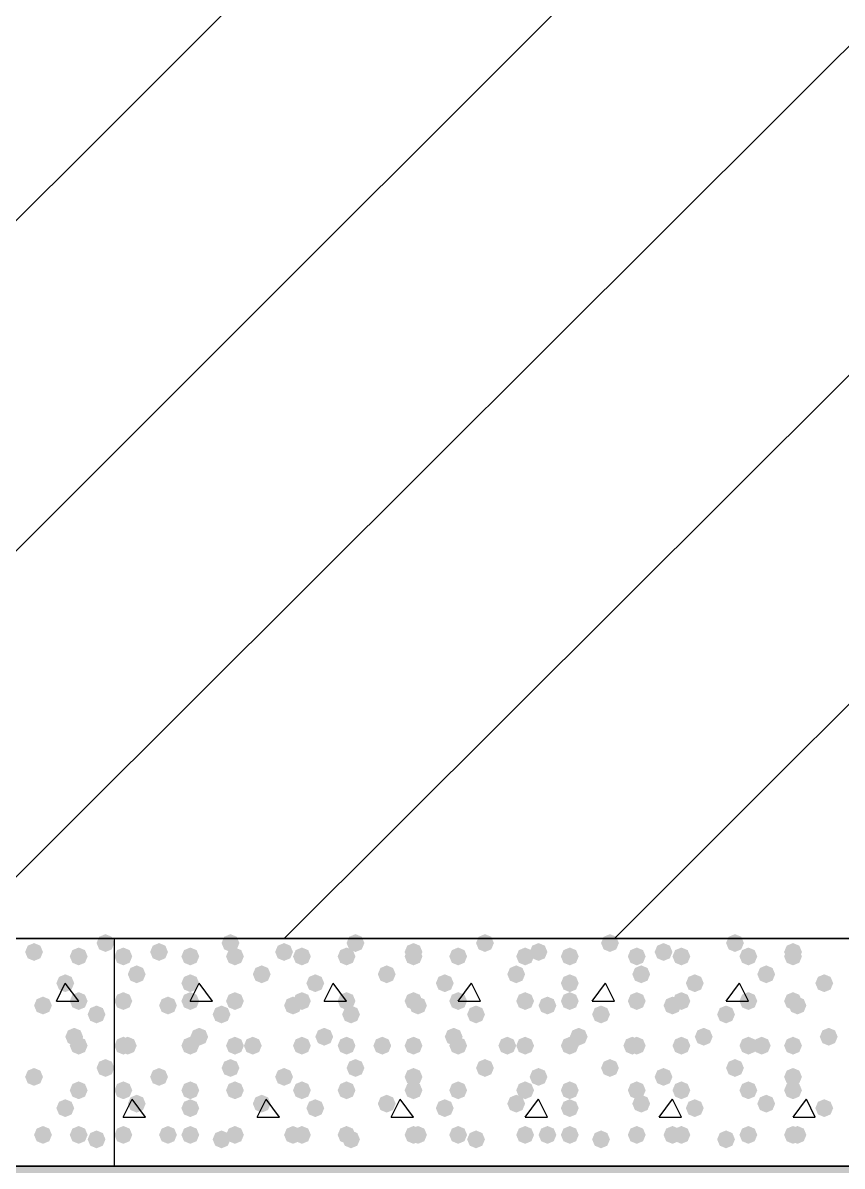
# Model space of a CAD drawing. Header units: millimetres. Extents: x 0 to 420, y 0 to 297.
# Drawn here: x 237.47 to 245.24, y 177.93 to 188.77 of the extents above; entities that cross this region are included whole.
import ezdxf

# ---------------------------------------------------------------- set-up
doc = ezdxf.new("R2010")
doc.units = ezdxf.units.MM
doc.layers.get('0').update_dxf_attribs({"linetype": 'CONTINUOUS'})

msp = doc.modelspace()

# ---------------------------------------------------------------- hatches: boundary and pattern name
at = {"true_color": 0x000007}
for points in [[(238.336667, 180.043667), (238.311796, 179.983871), (238.252, 179.959), (238.192204, 179.983871), (238.167333, 180.043667), (238.192204, 180.103462), (238.252, 180.128333), (238.311796, 180.103463)], [(237.659333, 179.959), (237.634462, 179.899204), (237.574667, 179.874333), (237.514871, 179.899204), (237.49, 179.959), (237.514871, 180.018796), (237.574667, 180.043667), (237.634462, 180.018796)], [(238.082667, 179.916667), (238.057796, 179.856871), (237.998, 179.832), (237.938204, 179.856871), (237.913333, 179.916667), (237.938204, 179.976462), (237.998, 180.001333), (238.057796, 179.976463)], [(237.955667, 179.662667), (237.930796, 179.602871), (237.871, 179.578), (237.811204, 179.602871), (237.786333, 179.662667), (237.811204, 179.722462), (237.871, 179.747333), (237.930796, 179.722463)], [(237.744, 179.451), (237.719129, 179.391204), (237.659333, 179.366333), (237.599538, 179.391204), (237.574667, 179.451), (237.599537, 179.510796), (237.659333, 179.535667), (237.719129, 179.510796)], [(238.082667, 179.493333), (238.057796, 179.433538), (237.998, 179.408667), (237.938204, 179.433538), (237.913333, 179.493333), (237.938204, 179.553129), (237.998, 179.578), (238.057796, 179.553129)], [(238.252, 179.366333), (238.227129, 179.306537), (238.167333, 179.281667), (238.107537, 179.306537), (238.082667, 179.366333), (238.107537, 179.426129), (238.167333, 179.451), (238.227129, 179.426129)], [(238.040333, 179.154667), (238.015462, 179.094871), (237.955667, 179.07), (237.895871, 179.094871), (237.871, 179.154667), (237.895871, 179.214462), (237.955667, 179.239333), (238.015462, 179.214463)], [(238.082667, 179.07), (238.057796, 179.010204), (237.998, 178.985333), (237.938204, 179.010204), (237.913333, 179.07), (237.938204, 179.129796), (237.998, 179.154667), (238.057796, 179.129796)], [(238.336667, 178.858333), (238.311796, 178.798537), (238.252, 178.773667), (238.192204, 178.798537), (238.167333, 178.858333), (238.192204, 178.918129), (238.252, 178.943), (238.311796, 178.918129)], [(237.659333, 178.773667), (237.634462, 178.713871), (237.574667, 178.689), (237.514871, 178.713871), (237.49, 178.773667), (237.514871, 178.833462), (237.574667, 178.858333), (237.634462, 178.833463)], [(238.082667, 178.646667), (238.057796, 178.586871), (237.998, 178.562), (237.938204, 178.586871), (237.913333, 178.646667), (237.938204, 178.706462), (237.998, 178.731333), (238.057796, 178.706463)], [(237.955667, 178.477333), (237.930796, 178.417537), (237.871, 178.392667), (237.811204, 178.417537), (237.786333, 178.477333), (237.811204, 178.537129), (237.871, 178.562), (237.930796, 178.537129)], [(237.744, 178.223333), (237.719129, 178.163537), (237.659333, 178.138667), (237.599538, 178.163537), (237.574667, 178.223333), (237.599537, 178.283129), (237.659333, 178.308), (237.719129, 178.283129)], [(238.082667, 178.223333), (238.057796, 178.163537), (237.998, 178.138667), (237.938204, 178.163537), (237.913333, 178.223333), (237.938204, 178.283129), (237.998, 178.308), (238.057796, 178.283129)], [(238.252, 178.181), (238.227129, 178.121204), (238.167333, 178.096333), (238.107537, 178.121204), (238.082667, 178.181), (238.107537, 178.240796), (238.167333, 178.265667), (238.227129, 178.240796)]]:
    msp.add_hatch(color=0, dxfattribs=at).paths.add_polyline_path(points, flags=0)
at = {"true_color": 0x000008}
for points in [[(239.522, 180.043667), (239.497129, 179.983871), (239.437333, 179.959), (239.377537, 179.983871), (239.352667, 180.043667), (239.377537, 180.103462), (239.437333, 180.128333), (239.497129, 180.103463)], [(240.707333, 180.043667), (240.682462, 179.983871), (240.622667, 179.959), (240.562871, 179.983871), (240.538, 180.043667), (240.562871, 180.103462), (240.622667, 180.128333), (240.682462, 180.103463)], [(241.935, 180.043667), (241.910129, 179.983871), (241.850333, 179.959), (241.790538, 179.983871), (241.765667, 180.043667), (241.790537, 180.103462), (241.850333, 180.128333), (241.910129, 180.103463)], [(243.120333, 180.043667), (243.095462, 179.983871), (243.035667, 179.959), (242.975871, 179.983871), (242.951, 180.043667), (242.975871, 180.103462), (243.035667, 180.128333), (243.095462, 180.103463)], [(244.305667, 180.043667), (244.280796, 179.983871), (244.221, 179.959), (244.161204, 179.983871), (244.136333, 180.043667), (244.161204, 180.103462), (244.221, 180.128333), (244.280796, 180.103463)], [(238.506, 179.916667), (238.481129, 179.856871), (238.421333, 179.832), (238.361538, 179.856871), (238.336667, 179.916667), (238.361537, 179.976462), (238.421333, 180.001333), (238.481129, 179.976463)], [(238.844667, 179.959), (238.819796, 179.899204), (238.76, 179.874333), (238.700204, 179.899204), (238.675333, 179.959), (238.700204, 180.018796), (238.76, 180.043667), (238.819796, 180.018796)], [(239.141, 179.916667), (239.116129, 179.856871), (239.056333, 179.832), (238.996538, 179.856871), (238.971667, 179.916667), (238.996537, 179.976462), (239.056333, 180.001333), (239.116129, 179.976463)], [(239.564333, 179.916667), (239.539463, 179.856871), (239.479667, 179.832), (239.419871, 179.856871), (239.395, 179.916667), (239.419871, 179.976462), (239.479667, 180.001333), (239.539462, 179.976463)], [(240.03, 179.959), (240.005129, 179.899204), (239.945333, 179.874333), (239.885538, 179.899204), (239.860667, 179.959), (239.885537, 180.018796), (239.945333, 180.043667), (240.005129, 180.018796)], [(240.199333, 179.916667), (240.174463, 179.856871), (240.114667, 179.832), (240.054871, 179.856871), (240.03, 179.916667), (240.054871, 179.976462), (240.114667, 180.001333), (240.174462, 179.976463)], [(240.622667, 179.916667), (240.597796, 179.856871), (240.538, 179.832), (240.478204, 179.856871), (240.453333, 179.916667), (240.478204, 179.976462), (240.538, 180.001333), (240.597796, 179.976463)], [(241.257667, 179.959), (241.232796, 179.899204), (241.173, 179.874333), (241.113204, 179.899204), (241.088333, 179.959), (241.113204, 180.018796), (241.173, 180.043667), (241.232796, 180.018796)], [(241.257667, 179.916667), (241.232796, 179.856871), (241.173, 179.832), (241.113204, 179.856871), (241.088333, 179.916667), (241.113204, 179.976462), (241.173, 180.001333), (241.232796, 179.976463)], [(241.681, 179.916667), (241.656129, 179.856871), (241.596333, 179.832), (241.536538, 179.856871), (241.511667, 179.916667), (241.536537, 179.976462), (241.596333, 180.001333), (241.656129, 179.976463)], [(242.316, 179.916667), (242.291129, 179.856871), (242.231333, 179.832), (242.171538, 179.856871), (242.146667, 179.916667), (242.171537, 179.976462), (242.231333, 180.001333), (242.291129, 179.976463)], [(242.443, 179.959), (242.418129, 179.899204), (242.358333, 179.874333), (242.298538, 179.899204), (242.273667, 179.959), (242.298537, 180.018796), (242.358333, 180.043667), (242.418129, 180.018796)], [(242.739333, 179.916667), (242.714463, 179.856871), (242.654667, 179.832), (242.594871, 179.856871), (242.57, 179.916667), (242.594871, 179.976462), (242.654667, 180.001333), (242.714462, 179.976463)], [(243.374333, 179.916667), (243.349463, 179.856871), (243.289667, 179.832), (243.229871, 179.856871), (243.205, 179.916667), (243.229871, 179.976462), (243.289667, 180.001333), (243.349462, 179.976463)], [(243.628333, 179.959), (243.603462, 179.899204), (243.543667, 179.874333), (243.483871, 179.899204), (243.459, 179.959), (243.483871, 180.018796), (243.543667, 180.043667), (243.603462, 180.018796)], [(243.797667, 179.916667), (243.772796, 179.856871), (243.713, 179.832), (243.653204, 179.856871), (243.628333, 179.916667), (243.653204, 179.976462), (243.713, 180.001333), (243.772796, 179.976463)], [(244.432667, 179.916667), (244.407796, 179.856871), (244.348, 179.832), (244.288204, 179.856871), (244.263333, 179.916667), (244.288204, 179.976462), (244.348, 180.001333), (244.407796, 179.976463)], [(244.856, 179.959), (244.831129, 179.899204), (244.771333, 179.874333), (244.711538, 179.899204), (244.686667, 179.959), (244.711537, 180.018796), (244.771333, 180.043667), (244.831129, 180.018796)], [(244.856, 179.916667), (244.831129, 179.856871), (244.771333, 179.832), (244.711538, 179.856871), (244.686667, 179.916667), (244.711537, 179.976462), (244.771333, 180.001333), (244.831129, 179.976463)], [(238.633, 179.747333), (238.608129, 179.687537), (238.548333, 179.662667), (238.488538, 179.687537), (238.463667, 179.747333), (238.488537, 179.807129), (238.548333, 179.832), (238.608129, 179.807129)], [(239.818333, 179.747333), (239.793462, 179.687537), (239.733667, 179.662667), (239.673871, 179.687537), (239.649, 179.747333), (239.673871, 179.807129), (239.733667, 179.832), (239.793462, 179.807129)], [(241.003667, 179.747333), (240.978796, 179.687537), (240.919, 179.662667), (240.859204, 179.687537), (240.834333, 179.747333), (240.859204, 179.807129), (240.919, 179.832), (240.978796, 179.807129)], [(242.231333, 179.747333), (242.206462, 179.687537), (242.146667, 179.662667), (242.086871, 179.687537), (242.062, 179.747333), (242.086871, 179.807129), (242.146667, 179.832), (242.206462, 179.807129)], [(243.416667, 179.747333), (243.391796, 179.687537), (243.332, 179.662667), (243.272204, 179.687537), (243.247333, 179.747333), (243.272204, 179.807129), (243.332, 179.832), (243.391796, 179.807129)], [(244.602, 179.747333), (244.577129, 179.687537), (244.517333, 179.662667), (244.457538, 179.687537), (244.432667, 179.747333), (244.457537, 179.807129), (244.517333, 179.832), (244.577129, 179.807129)], [(239.141, 179.662667), (239.116129, 179.602871), (239.056333, 179.578), (238.996538, 179.602871), (238.971667, 179.662667), (238.996537, 179.722462), (239.056333, 179.747333), (239.116129, 179.722463)], [(240.326333, 179.662667), (240.301462, 179.602871), (240.241667, 179.578), (240.181871, 179.602871), (240.157, 179.662667), (240.181871, 179.722462), (240.241667, 179.747333), (240.301462, 179.722463)], [(241.554, 179.662667), (241.529129, 179.602871), (241.469333, 179.578), (241.409538, 179.602871), (241.384667, 179.662667), (241.409537, 179.722462), (241.469333, 179.747333), (241.529129, 179.722463)], [(242.739333, 179.662667), (242.714463, 179.602871), (242.654667, 179.578), (242.594871, 179.602871), (242.57, 179.662667), (242.594871, 179.722462), (242.654667, 179.747333), (242.714462, 179.722463)], [(243.924667, 179.662667), (243.899796, 179.602871), (243.84, 179.578), (243.780204, 179.602871), (243.755333, 179.662667), (243.780204, 179.722462), (243.84, 179.747333), (243.899796, 179.722463)], [(245.152333, 179.662667), (245.127462, 179.602871), (245.067667, 179.578), (245.007871, 179.602871), (244.983, 179.662667), (245.007871, 179.722462), (245.067667, 179.747333), (245.127462, 179.722463)], [(238.506, 179.493333), (238.481129, 179.433538), (238.421333, 179.408667), (238.361538, 179.433538), (238.336667, 179.493333), (238.361537, 179.553129), (238.421333, 179.578), (238.481129, 179.553129)], [(238.929333, 179.451), (238.904462, 179.391204), (238.844667, 179.366333), (238.784871, 179.391204), (238.76, 179.451), (238.784871, 179.510796), (238.844667, 179.535667), (238.904462, 179.510796)], [(239.141, 179.493333), (239.116129, 179.433538), (239.056333, 179.408667), (238.996538, 179.433538), (238.971667, 179.493333), (238.996537, 179.553129), (239.056333, 179.578), (239.116129, 179.553129)], [(239.564333, 179.493333), (239.539463, 179.433538), (239.479667, 179.408667), (239.419871, 179.433538), (239.395, 179.493333), (239.419871, 179.553129), (239.479667, 179.578), (239.539462, 179.553129)], [(240.114667, 179.451), (240.089796, 179.391204), (240.03, 179.366333), (239.970204, 179.391204), (239.945333, 179.451), (239.970204, 179.510796), (240.03, 179.535667), (240.089796, 179.510796)], [(240.199333, 179.493333), (240.174463, 179.433538), (240.114667, 179.408667), (240.054871, 179.433538), (240.03, 179.493333), (240.054871, 179.553129), (240.114667, 179.578), (240.174462, 179.553129)], [(240.622667, 179.493333), (240.597796, 179.433538), (240.538, 179.408667), (240.478204, 179.433538), (240.453333, 179.493333), (240.478204, 179.553129), (240.538, 179.578), (240.597796, 179.553129)], [(241.257667, 179.493333), (241.232796, 179.433538), (241.173, 179.408667), (241.113204, 179.433538), (241.088333, 179.493333), (241.113204, 179.553129), (241.173, 179.578), (241.232796, 179.553129)], [(241.3, 179.451), (241.275129, 179.391204), (241.215333, 179.366333), (241.155538, 179.391204), (241.130667, 179.451), (241.155537, 179.510796), (241.215333, 179.535667), (241.275129, 179.510796)], [(241.681, 179.493333), (241.656129, 179.433538), (241.596333, 179.408667), (241.536538, 179.433538), (241.511667, 179.493333), (241.536537, 179.553129), (241.596333, 179.578), (241.656129, 179.553129)], [(242.316, 179.493333), (242.291129, 179.433538), (242.231333, 179.408667), (242.171538, 179.433538), (242.146667, 179.493333), (242.171537, 179.553129), (242.231333, 179.578), (242.291129, 179.553129)], [(242.527667, 179.451), (242.502796, 179.391204), (242.443, 179.366333), (242.383204, 179.391204), (242.358333, 179.451), (242.383204, 179.510796), (242.443, 179.535667), (242.502796, 179.510796)], [(242.739333, 179.493333), (242.714463, 179.433538), (242.654667, 179.408667), (242.594871, 179.433538), (242.57, 179.493333), (242.594871, 179.553129), (242.654667, 179.578), (242.714462, 179.553129)], [(243.374333, 179.493333), (243.349463, 179.433538), (243.289667, 179.408667), (243.229871, 179.433538), (243.205, 179.493333), (243.229871, 179.553129), (243.289667, 179.578), (243.349462, 179.553129)], [(243.713, 179.451), (243.688129, 179.391204), (243.628333, 179.366333), (243.568537, 179.391204), (243.543667, 179.451), (243.568537, 179.510796), (243.628333, 179.535667), (243.688129, 179.510796)], [(243.797667, 179.493333), (243.772796, 179.433538), (243.713, 179.408667), (243.653204, 179.433538), (243.628333, 179.493333), (243.653204, 179.553129), (243.713, 179.578), (243.772796, 179.553129)], [(244.432667, 179.493333), (244.407796, 179.433538), (244.348, 179.408667), (244.288204, 179.433538), (244.263333, 179.493333), (244.288204, 179.553129), (244.348, 179.578), (244.407796, 179.553129)], [(244.856, 179.493333), (244.831129, 179.433538), (244.771333, 179.408667), (244.711538, 179.433538), (244.686667, 179.493333), (244.711537, 179.553129), (244.771333, 179.578), (244.831129, 179.553129)], [(244.898333, 179.451), (244.873462, 179.391204), (244.813667, 179.366333), (244.753871, 179.391204), (244.729, 179.451), (244.753871, 179.510796), (244.813667, 179.535667), (244.873462, 179.510796)], [(239.437333, 179.366333), (239.412463, 179.306537), (239.352667, 179.281667), (239.292871, 179.306537), (239.268, 179.366333), (239.292871, 179.426129), (239.352667, 179.451), (239.412462, 179.426129)], [(240.665, 179.366333), (240.640129, 179.306537), (240.580333, 179.281667), (240.520538, 179.306537), (240.495667, 179.366333), (240.520537, 179.426129), (240.580333, 179.451), (240.640129, 179.426129)], [(241.850333, 179.366333), (241.825462, 179.306537), (241.765667, 179.281667), (241.705871, 179.306537), (241.681, 179.366333), (241.705871, 179.426129), (241.765667, 179.451), (241.825462, 179.426129)], [(243.035667, 179.366333), (243.010796, 179.306537), (242.951, 179.281667), (242.891204, 179.306537), (242.866333, 179.366333), (242.891204, 179.426129), (242.951, 179.451), (243.010796, 179.426129)], [(244.221, 179.366333), (244.196129, 179.306537), (244.136333, 179.281667), (244.076538, 179.306537), (244.051667, 179.366333), (244.076537, 179.426129), (244.136333, 179.451), (244.196129, 179.426129)], [(239.225667, 179.154667), (239.200796, 179.094871), (239.141, 179.07), (239.081204, 179.094871), (239.056333, 179.154667), (239.081204, 179.214462), (239.141, 179.239333), (239.200796, 179.214463)], [(240.411, 179.154667), (240.386129, 179.094871), (240.326333, 179.07), (240.266538, 179.094871), (240.241667, 179.154667), (240.266537, 179.214462), (240.326333, 179.239333), (240.386129, 179.214463)], [(241.638667, 179.154667), (241.613796, 179.094871), (241.554, 179.07), (241.494204, 179.094871), (241.469333, 179.154667), (241.494204, 179.214462), (241.554, 179.239333), (241.613796, 179.214463)], [(242.824, 179.154667), (242.799129, 179.094871), (242.739333, 179.07), (242.679538, 179.094871), (242.654667, 179.154667), (242.679537, 179.214462), (242.739333, 179.239333), (242.799129, 179.214463)], [(244.009333, 179.154667), (243.984463, 179.094871), (243.924667, 179.07), (243.864871, 179.094871), (243.84, 179.154667), (243.864871, 179.214462), (243.924667, 179.239333), (243.984462, 179.214463)], [(245.194667, 179.154667), (245.169796, 179.094871), (245.11, 179.07), (245.050204, 179.094871), (245.025333, 179.154667), (245.050204, 179.214462), (245.11, 179.239333), (245.169796, 179.214463)], [(238.506, 179.07), (238.481129, 179.010204), (238.421333, 178.985333), (238.361538, 179.010204), (238.336667, 179.07), (238.361537, 179.129796), (238.421333, 179.154667), (238.481129, 179.129796)], [(238.548333, 179.07), (238.523462, 179.010204), (238.463667, 178.985333), (238.403871, 179.010204), (238.379, 179.07), (238.403871, 179.129796), (238.463667, 179.154667), (238.523462, 179.129796)], [(239.141, 179.07), (239.116129, 179.010204), (239.056333, 178.985333), (238.996538, 179.010204), (238.971667, 179.07), (238.996537, 179.129796), (239.056333, 179.154667), (239.116129, 179.129796)], [(239.564333, 179.07), (239.539463, 179.010204), (239.479667, 178.985333), (239.419871, 179.010204), (239.395, 179.07), (239.419871, 179.129796), (239.479667, 179.154667), (239.539462, 179.129796)], [(239.733667, 179.07), (239.708796, 179.010204), (239.649, 178.985333), (239.589204, 179.010204), (239.564333, 179.07), (239.589204, 179.129796), (239.649, 179.154667), (239.708796, 179.129796)], [(240.199333, 179.07), (240.174463, 179.010204), (240.114667, 178.985333), (240.054871, 179.010204), (240.03, 179.07), (240.054871, 179.129796), (240.114667, 179.154667), (240.174462, 179.129796)], [(240.622667, 179.07), (240.597796, 179.010204), (240.538, 178.985333), (240.478204, 179.010204), (240.453333, 179.07), (240.478204, 179.129796), (240.538, 179.154667), (240.597796, 179.129796)], [(240.961333, 179.07), (240.936462, 179.010204), (240.876667, 178.985333), (240.816871, 179.010204), (240.792, 179.07), (240.816871, 179.129796), (240.876667, 179.154667), (240.936462, 179.129796)], [(241.257667, 179.07), (241.232796, 179.010204), (241.173, 178.985333), (241.113204, 179.010204), (241.088333, 179.07), (241.113204, 179.129796), (241.173, 179.154667), (241.232796, 179.129796)], [(241.681, 179.07), (241.656129, 179.010204), (241.596333, 178.985333), (241.536538, 179.010204), (241.511667, 179.07), (241.536537, 179.129796), (241.596333, 179.154667), (241.656129, 179.129796)], [(242.146667, 179.07), (242.121796, 179.010204), (242.062, 178.985333), (242.002204, 179.010204), (241.977333, 179.07), (242.002204, 179.129796), (242.062, 179.154667), (242.121796, 179.129796)], [(242.316, 179.07), (242.291129, 179.010204), (242.231333, 178.985333), (242.171538, 179.010204), (242.146667, 179.07), (242.171537, 179.129796), (242.231333, 179.154667), (242.291129, 179.129796)], [(242.739333, 179.07), (242.714463, 179.010204), (242.654667, 178.985333), (242.594871, 179.010204), (242.57, 179.07), (242.594871, 179.129796), (242.654667, 179.154667), (242.714462, 179.129796)], [(243.332, 179.07), (243.307129, 179.010204), (243.247333, 178.985333), (243.187537, 179.010204), (243.162667, 179.07), (243.187537, 179.129796), (243.247333, 179.154667), (243.307129, 179.129796)], [(243.374333, 179.07), (243.349463, 179.010204), (243.289667, 178.985333), (243.229871, 179.010204), (243.205, 179.07), (243.229871, 179.129796), (243.289667, 179.154667), (243.349462, 179.129796)], [(243.797667, 179.07), (243.772796, 179.010204), (243.713, 178.985333), (243.653204, 179.010204), (243.628333, 179.07), (243.653204, 179.129796), (243.713, 179.154667), (243.772796, 179.129796)], [(244.432667, 179.07), (244.407796, 179.010204), (244.348, 178.985333), (244.288204, 179.010204), (244.263333, 179.07), (244.288204, 179.129796), (244.348, 179.154667), (244.407796, 179.129796)], [(244.559667, 179.07), (244.534796, 179.010204), (244.475, 178.985333), (244.415204, 179.010204), (244.390333, 179.07), (244.415204, 179.129796), (244.475, 179.154667), (244.534796, 179.129796)], [(244.856, 179.07), (244.831129, 179.010204), (244.771333, 178.985333), (244.711538, 179.010204), (244.686667, 179.07), (244.711537, 179.129796), (244.771333, 179.154667), (244.831129, 179.129796)], [(239.522, 178.858333), (239.497129, 178.798537), (239.437333, 178.773667), (239.377537, 178.798537), (239.352667, 178.858333), (239.377537, 178.918129), (239.437333, 178.943), (239.497129, 178.918129)], [(240.707333, 178.858333), (240.682462, 178.798537), (240.622667, 178.773667), (240.562871, 178.798537), (240.538, 178.858333), (240.562871, 178.918129), (240.622667, 178.943), (240.682462, 178.918129)], [(241.935, 178.858333), (241.910129, 178.798537), (241.850333, 178.773667), (241.790538, 178.798537), (241.765667, 178.858333), (241.790537, 178.918129), (241.850333, 178.943), (241.910129, 178.918129)], [(243.120333, 178.858333), (243.095462, 178.798537), (243.035667, 178.773667), (242.975871, 178.798537), (242.951, 178.858333), (242.975871, 178.918129), (243.035667, 178.943), (243.095462, 178.918129)], [(244.305667, 178.858333), (244.280796, 178.798537), (244.221, 178.773667), (244.161204, 178.798537), (244.136333, 178.858333), (244.161204, 178.918129), (244.221, 178.943), (244.280796, 178.918129)], [(238.844667, 178.773667), (238.819796, 178.713871), (238.76, 178.689), (238.700204, 178.713871), (238.675333, 178.773667), (238.700204, 178.833462), (238.76, 178.858333), (238.819796, 178.833463)], [(240.03, 178.773667), (240.005129, 178.713871), (239.945333, 178.689), (239.885538, 178.713871), (239.860667, 178.773667), (239.885537, 178.833462), (239.945333, 178.858333), (240.005129, 178.833463)], [(241.257667, 178.773667), (241.232796, 178.713871), (241.173, 178.689), (241.113204, 178.713871), (241.088333, 178.773667), (241.113204, 178.833462), (241.173, 178.858333), (241.232796, 178.833463)], [(242.443, 178.773667), (242.418129, 178.713871), (242.358333, 178.689), (242.298538, 178.713871), (242.273667, 178.773667), (242.298537, 178.833462), (242.358333, 178.858333), (242.418129, 178.833463)], [(243.628333, 178.773667), (243.603462, 178.713871), (243.543667, 178.689), (243.483871, 178.713871), (243.459, 178.773667), (243.483871, 178.833462), (243.543667, 178.858333), (243.603462, 178.833463)], [(244.856, 178.773667), (244.831129, 178.713871), (244.771333, 178.689), (244.711538, 178.713871), (244.686667, 178.773667), (244.711537, 178.833462), (244.771333, 178.858333), (244.831129, 178.833463)], [(238.506, 178.646667), (238.481129, 178.586871), (238.421333, 178.562), (238.361538, 178.586871), (238.336667, 178.646667), (238.361537, 178.706462), (238.421333, 178.731333), (238.481129, 178.706463)], [(239.141, 178.646667), (239.116129, 178.586871), (239.056333, 178.562), (238.996538, 178.586871), (238.971667, 178.646667), (238.996537, 178.706462), (239.056333, 178.731333), (239.116129, 178.706463)], [(239.564333, 178.646667), (239.539463, 178.586871), (239.479667, 178.562), (239.419871, 178.586871), (239.395, 178.646667), (239.419871, 178.706462), (239.479667, 178.731333), (239.539462, 178.706463)], [(240.199333, 178.646667), (240.174463, 178.586871), (240.114667, 178.562), (240.054871, 178.586871), (240.03, 178.646667), (240.054871, 178.706462), (240.114667, 178.731333), (240.174462, 178.706463)], [(240.622667, 178.646667), (240.597796, 178.586871), (240.538, 178.562), (240.478204, 178.586871), (240.453333, 178.646667), (240.478204, 178.706462), (240.538, 178.731333), (240.597796, 178.706463)], [(241.257667, 178.646667), (241.232796, 178.586871), (241.173, 178.562), (241.113204, 178.586871), (241.088333, 178.646667), (241.113204, 178.706462), (241.173, 178.731333), (241.232796, 178.706463)], [(241.681, 178.646667), (241.656129, 178.586871), (241.596333, 178.562), (241.536538, 178.586871), (241.511667, 178.646667), (241.536537, 178.706462), (241.596333, 178.731333), (241.656129, 178.706463)], [(242.316, 178.646667), (242.291129, 178.586871), (242.231333, 178.562), (242.171538, 178.586871), (242.146667, 178.646667), (242.171537, 178.706462), (242.231333, 178.731333), (242.291129, 178.706463)], [(242.739333, 178.646667), (242.714463, 178.586871), (242.654667, 178.562), (242.594871, 178.586871), (242.57, 178.646667), (242.594871, 178.706462), (242.654667, 178.731333), (242.714462, 178.706463)], [(243.374333, 178.646667), (243.349463, 178.586871), (243.289667, 178.562), (243.229871, 178.586871), (243.205, 178.646667), (243.229871, 178.706462), (243.289667, 178.731333), (243.349462, 178.706463)], [(243.797667, 178.646667), (243.772796, 178.586871), (243.713, 178.562), (243.653204, 178.586871), (243.628333, 178.646667), (243.653204, 178.706462), (243.713, 178.731333), (243.772796, 178.706463)], [(244.432667, 178.646667), (244.407796, 178.586871), (244.348, 178.562), (244.288204, 178.586871), (244.263333, 178.646667), (244.288204, 178.706462), (244.348, 178.731333), (244.407796, 178.706463)], [(244.856, 178.646667), (244.831129, 178.586871), (244.771333, 178.562), (244.711538, 178.586871), (244.686667, 178.646667), (244.711537, 178.706462), (244.771333, 178.731333), (244.831129, 178.706463)], [(238.633, 178.519667), (238.608129, 178.459871), (238.548333, 178.435), (238.488538, 178.459871), (238.463667, 178.519667), (238.488537, 178.579462), (238.548333, 178.604333), (238.608129, 178.579463)], [(239.141, 178.477333), (239.116129, 178.417537), (239.056333, 178.392667), (238.996538, 178.417537), (238.971667, 178.477333), (238.996537, 178.537129), (239.056333, 178.562), (239.116129, 178.537129)], [(239.818333, 178.519667), (239.793462, 178.459871), (239.733667, 178.435), (239.673871, 178.459871), (239.649, 178.519667), (239.673871, 178.579462), (239.733667, 178.604333), (239.793462, 178.579463)], [(240.326333, 178.477333), (240.301462, 178.417537), (240.241667, 178.392667), (240.181871, 178.417537), (240.157, 178.477333), (240.181871, 178.537129), (240.241667, 178.562), (240.301462, 178.537129)], [(241.003667, 178.519667), (240.978796, 178.459871), (240.919, 178.435), (240.859204, 178.459871), (240.834333, 178.519667), (240.859204, 178.579462), (240.919, 178.604333), (240.978796, 178.579463)], [(241.554, 178.477333), (241.529129, 178.417537), (241.469333, 178.392667), (241.409538, 178.417537), (241.384667, 178.477333), (241.409537, 178.537129), (241.469333, 178.562), (241.529129, 178.537129)], [(242.231333, 178.519667), (242.206462, 178.459871), (242.146667, 178.435), (242.086871, 178.459871), (242.062, 178.519667), (242.086871, 178.579462), (242.146667, 178.604333), (242.206462, 178.579463)], [(242.739333, 178.477333), (242.714463, 178.417537), (242.654667, 178.392667), (242.594871, 178.417537), (242.57, 178.477333), (242.594871, 178.537129), (242.654667, 178.562), (242.714462, 178.537129)], [(243.416667, 178.519667), (243.391796, 178.459871), (243.332, 178.435), (243.272204, 178.459871), (243.247333, 178.519667), (243.272204, 178.579462), (243.332, 178.604333), (243.391796, 178.579463)], [(243.924667, 178.477333), (243.899796, 178.417537), (243.84, 178.392667), (243.780204, 178.417537), (243.755333, 178.477333), (243.780204, 178.537129), (243.84, 178.562), (243.899796, 178.537129)], [(244.602, 178.519667), (244.577129, 178.459871), (244.517333, 178.435), (244.457538, 178.459871), (244.432667, 178.519667), (244.457537, 178.579462), (244.517333, 178.604333), (244.577129, 178.579463)], [(245.152333, 178.477333), (245.127462, 178.417537), (245.067667, 178.392667), (245.007871, 178.417537), (244.983, 178.477333), (245.007871, 178.537129), (245.067667, 178.562), (245.127462, 178.537129)], [(238.506, 178.223333), (238.481129, 178.163537), (238.421333, 178.138667), (238.361538, 178.163537), (238.336667, 178.223333), (238.361537, 178.283129), (238.421333, 178.308), (238.481129, 178.283129)], [(238.929333, 178.223333), (238.904462, 178.163537), (238.844667, 178.138667), (238.784871, 178.163537), (238.76, 178.223333), (238.784871, 178.283129), (238.844667, 178.308), (238.904462, 178.283129)], [(239.141, 178.223333), (239.116129, 178.163537), (239.056333, 178.138667), (238.996538, 178.163537), (238.971667, 178.223333), (238.996537, 178.283129), (239.056333, 178.308), (239.116129, 178.283129)], [(239.437333, 178.181), (239.412463, 178.121204), (239.352667, 178.096333), (239.292871, 178.121204), (239.268, 178.181), (239.292871, 178.240796), (239.352667, 178.265667), (239.412462, 178.240796)], [(239.564333, 178.223333), (239.539463, 178.163537), (239.479667, 178.138667), (239.419871, 178.163537), (239.395, 178.223333), (239.419871, 178.283129), (239.479667, 178.308), (239.539462, 178.283129)], [(240.114667, 178.223333), (240.089796, 178.163537), (240.03, 178.138667), (239.970204, 178.163537), (239.945333, 178.223333), (239.970204, 178.283129), (240.03, 178.308), (240.089796, 178.283129)], [(240.199333, 178.223333), (240.174463, 178.163537), (240.114667, 178.138667), (240.054871, 178.163537), (240.03, 178.223333), (240.054871, 178.283129), (240.114667, 178.308), (240.174462, 178.283129)], [(240.622667, 178.223333), (240.597796, 178.163537), (240.538, 178.138667), (240.478204, 178.163537), (240.453333, 178.223333), (240.478204, 178.283129), (240.538, 178.308), (240.597796, 178.283129)], [(240.665, 178.181), (240.640129, 178.121204), (240.580333, 178.096333), (240.520538, 178.121204), (240.495667, 178.181), (240.520537, 178.240796), (240.580333, 178.265667), (240.640129, 178.240796)], [(241.257667, 178.223333), (241.232796, 178.163537), (241.173, 178.138667), (241.113204, 178.163537), (241.088333, 178.223333), (241.113204, 178.283129), (241.173, 178.308), (241.232796, 178.283129)], [(241.3, 178.223333), (241.275129, 178.163537), (241.215333, 178.138667), (241.155538, 178.163537), (241.130667, 178.223333), (241.155537, 178.283129), (241.215333, 178.308), (241.275129, 178.283129)], [(241.681, 178.223333), (241.656129, 178.163537), (241.596333, 178.138667), (241.536538, 178.163537), (241.511667, 178.223333), (241.536537, 178.283129), (241.596333, 178.308), (241.656129, 178.283129)], [(241.850333, 178.181), (241.825462, 178.121204), (241.765667, 178.096333), (241.705871, 178.121204), (241.681, 178.181), (241.705871, 178.240796), (241.765667, 178.265667), (241.825462, 178.240796)], [(242.316, 178.223333), (242.291129, 178.163537), (242.231333, 178.138667), (242.171538, 178.163537), (242.146667, 178.223333), (242.171537, 178.283129), (242.231333, 178.308), (242.291129, 178.283129)], [(242.527667, 178.223333), (242.502796, 178.163537), (242.443, 178.138667), (242.383204, 178.163537), (242.358333, 178.223333), (242.383204, 178.283129), (242.443, 178.308), (242.502796, 178.283129)], [(242.739333, 178.223333), (242.714463, 178.163537), (242.654667, 178.138667), (242.594871, 178.163537), (242.57, 178.223333), (242.594871, 178.283129), (242.654667, 178.308), (242.714462, 178.283129)], [(243.035667, 178.181), (243.010796, 178.121204), (242.951, 178.096333), (242.891204, 178.121204), (242.866333, 178.181), (242.891204, 178.240796), (242.951, 178.265667), (243.010796, 178.240796)], [(243.374333, 178.223333), (243.349463, 178.163537), (243.289667, 178.138667), (243.229871, 178.163537), (243.205, 178.223333), (243.229871, 178.283129), (243.289667, 178.308), (243.349462, 178.283129)], [(243.713, 178.223333), (243.688129, 178.163537), (243.628333, 178.138667), (243.568537, 178.163537), (243.543667, 178.223333), (243.568537, 178.283129), (243.628333, 178.308), (243.688129, 178.283129)], [(243.797667, 178.223333), (243.772796, 178.163537), (243.713, 178.138667), (243.653204, 178.163537), (243.628333, 178.223333), (243.653204, 178.283129), (243.713, 178.308), (243.772796, 178.283129)], [(244.221, 178.181), (244.196129, 178.121204), (244.136333, 178.096333), (244.076538, 178.121204), (244.051667, 178.181), (244.076537, 178.240796), (244.136333, 178.265667), (244.196129, 178.240796)], [(244.432667, 178.223333), (244.407796, 178.163537), (244.348, 178.138667), (244.288204, 178.163537), (244.263333, 178.223333), (244.288204, 178.283129), (244.348, 178.308), (244.407796, 178.283129)], [(244.856, 178.223333), (244.831129, 178.163537), (244.771333, 178.138667), (244.711538, 178.163537), (244.686667, 178.223333), (244.711537, 178.283129), (244.771333, 178.308), (244.831129, 178.283129)], [(244.898333, 178.223333), (244.873462, 178.163537), (244.813667, 178.138667), (244.753871, 178.163537), (244.729, 178.223333), (244.753871, 178.283129), (244.813667, 178.308), (244.873462, 178.283129)]]:
    msp.add_hatch(color=0, dxfattribs=at).paths.add_polyline_path(points, flags=0)
h = msp.add_hatch(color=0, dxfattribs=at)
h.paths.add_polyline_path([(378.544667, 177.927), (32.469667, 177.927), (378.544667, 165.946667)], flags=0)
h.paths.add_polyline_path([(32.469667, 177.927), (378.544667, 165.946667), (32.469667, 165.946667)], flags=0)

# ---------------------------------------------------------------- linework, layer by layer
at = {"color": 0, "true_color": 0x000007}
for points in [[(31.369, 201.252667), (31.369, 177.927), (379.603, 177.927), (379.603, 201.252667), (217.17, 201.252667), (217.17, 222.461667), (193.844333, 222.461667), (193.844333, 201.252667)], [(31.369, 201.252667), (31.369, 177.927), (379.603, 177.927), (379.603, 201.252667), (217.17, 201.252667), (217.17, 222.461667), (193.844333, 222.461667), (193.844333, 201.252667)], [(33.528002, 199.135999), (195.961001, 199.135999), (195.961001, 220.344999), (215.053334, 220.344999), (215.053334, 199.135999), (377.486334, 199.135999), (377.486334, 180.085999), (33.528002, 180.085999)], [(236.22, 180.086), (236.22, 177.927), (238.336667, 177.927), (238.336667, 180.086)]]:
    msp.add_lwpolyline(points, close=True, dxfattribs=at)
at = {"color": 0, "true_color": 0x0000fd}
msp.add_lwpolyline([(33.528, 180.086), (377.486333, 180.086), (377.486333, 199.136), (215.053333, 199.136), (215.053333, 220.345), (195.961, 220.345), (195.961, 199.136), (33.528, 199.136)], close=True, dxfattribs=at)
at = {"color": 0, "true_color": 0x000002}
for points in [[(230.589667, 180.086), (249.639667, 199.136)], [(233.722333, 180.086), (252.772333, 199.136)], [(236.812667, 180.086), (255.905, 199.136)], [(239.945333, 180.086), (259.037667, 199.136)], [(243.078, 180.086), (262.128, 199.136)]]:
    msp.add_lwpolyline(points, dxfattribs=at)
at = {"color": 0, "true_color": 0x000007}
for points in [[(257.429, 180.086), (238.336667, 180.086)], [(237.786333, 179.493333), (237.871, 179.662667)], [(237.998, 179.493333), (237.871, 179.662667)], [(237.786333, 179.493333), (237.998, 179.493333)], [(238.336667, 177.927), (257.429, 177.927)]]:
    msp.add_lwpolyline(points, dxfattribs=at)
at = {"color": 0, "true_color": 0x000008}
for points in [[(239.056333, 179.493333), (239.141, 179.662667)], [(239.268, 179.493333), (239.141, 179.662667)], [(240.326333, 179.493333), (240.411, 179.662667)], [(240.538, 179.493333), (240.411, 179.662667)], [(241.596333, 179.493333), (241.723333, 179.662667)], [(241.808, 179.493333), (241.723333, 179.662667)], [(242.866333, 179.493333), (242.993333, 179.662667)], [(243.078, 179.493333), (242.993333, 179.662667)], [(244.136333, 179.493333), (244.263333, 179.662667)], [(244.348, 179.493333), (244.263333, 179.662667)], [(239.056333, 179.493333), (239.268, 179.493333)], [(240.326333, 179.493333), (240.538, 179.493333)], [(241.596333, 179.493333), (241.808, 179.493333)], [(242.866333, 179.493333), (243.078, 179.493333)], [(244.136333, 179.493333), (244.348, 179.493333)], [(238.421333, 178.392667), (238.506, 178.562)], [(238.633, 178.392667), (238.506, 178.562)], [(239.691333, 178.392667), (239.776, 178.562)], [(239.903, 178.392667), (239.776, 178.562)], [(240.961333, 178.392667), (241.046, 178.562)], [(241.173, 178.392667), (241.046, 178.562)], [(242.231333, 178.392667), (242.358333, 178.562)], [(242.443, 178.392667), (242.358333, 178.562)], [(243.501333, 178.392667), (243.628333, 178.562)], [(243.713, 178.392667), (243.628333, 178.562)], [(244.771333, 178.392667), (244.898333, 178.562)], [(244.983, 178.392667), (244.898333, 178.562)], [(238.421333, 178.392667), (238.633, 178.392667)], [(239.691333, 178.392667), (239.903, 178.392667)], [(240.961333, 178.392667), (241.173, 178.392667)], [(242.231333, 178.392667), (242.443, 178.392667)], [(243.501333, 178.392667), (243.713, 178.392667)], [(244.771333, 178.392667), (244.983, 178.392667)]]:
    msp.add_lwpolyline(points, dxfattribs=at)
msp.add_lwpolyline([(378.544667, 177.927), (32.469667, 177.927), (378.544667, 165.946667)], close=True, dxfattribs=at)

doc.saveas('drawing.dxf')
